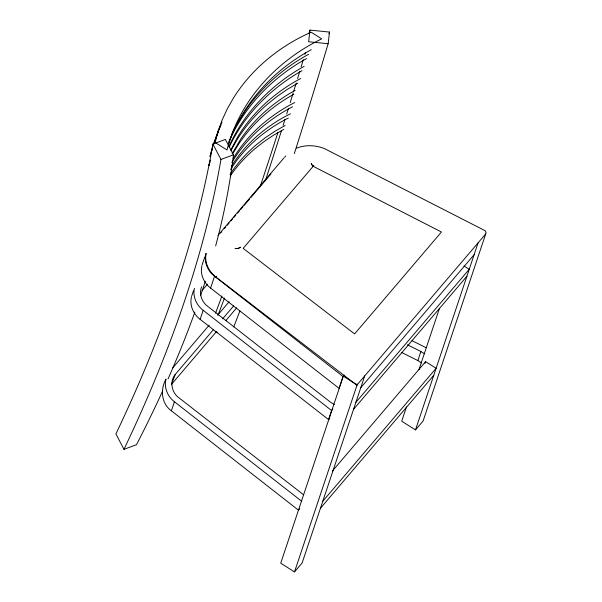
<?xml version="1.0" encoding="UTF-8"?>
<svg xmlns="http://www.w3.org/2000/svg" width="602" height="602" viewBox="0 0 602 602"><rect width="100%" height="100%" fill="white"/><g stroke="black" fill="none" stroke-linecap="round" stroke-linejoin="round"><path stroke-width="0.9" d="M309.992 30.1L308.63 41.749L328.143 43.72L329.505 32.072L309.992 30.1A1988.647 200.895 -78.7 0 1 308.894 33.689M206.125 253.525C204.123 262.645 209.075 271.938 216.291 277.349L356.813 385.19L485.709 233.922M191.549 296.523C189.276 305.011 193.272 314.176 200.135 319.361L328.587 419.602L329.806 418.179M194.408 288.381C192.52 296.62 196.598 305.297 203.16 310.301L331.619 410.541L328.587 419.602M201.843 266.167C199.954 274.407 204.025 283.083 210.595 288.087L339.054 388.335L343.012 376.498L344.224 375.076M205.974 253.419C203.702 261.908 207.698 271.073 214.553 276.258L343.012 376.498M214.342 143.78L215.952 137.662L221.98 122.161M212.799 146.151L210.008 156.422L212.235 149.123M213.635 143.983L218.398 130.393L220.746 125.389M210.369 160.177L208.871 165.588L209.91 162.48M201.647 286.74C198.675 293.686 201.73 301.971 207.66 306.32L330.558 402.219L334.351 404.612M191.827 295.702L193.475 290.758M202.009 265.256L204.838 256.806M171.374 384.776L175.212 374.489L213.544 329.505M200.135 319.361L203.16 310.301M210.595 288.087L214.553 276.258M171.389 410.805L174.414 401.745C167.604 396.59 163.721 387.44 166.017 379.027C160.132 389.336 161.261 403.641 171.389 410.805L298.449 510.172L299.668 508.75M216.291 277.349L216.682 276.183M356.813 385.19L357.204 384.023M294.513 571.9L357.099 384.859L343.298 376.167L280.713 563.209L294.513 571.9L302.144 562.945L364.722 375.904M421.603 362.931L417.856 360.568L420.881 351.508L407.464 344.795M406.455 406.99L401.7 421.219L415.493 429.911L423.123 420.964L486.1 232.748L485.235 230.769L324.463 148.604C315.666 145.059 305.5 144.615 296.635 148.152M418.954 369.636L439.49 308.269M425.035 363.382L425.614 361.644L436.126 368.266L322.77 501.3M415.493 429.911L478.078 242.869M213.349 144.442L218.278 131.77M228.376 144.367C242.38 103.597 273.639 69.998 311.294 49.68M230.829 149.86L237.925 136.526A235.999 183.67 18.5 0 1 268.808 100.286C278.643 91.94 289.276 84.513 300.699 78.501M231.401 135.299L235.359 127.045M228.918 141.658C244.472 106.245 272.781 77.086 306.561 58.582M228.941 146.497C244.201 112.401 271.577 84.34 304.138 66.348M229.189 147.166C244.442 114.711 270.938 88.125 302.061 70.645M232.101 153.796L240.514 139.408A226.691 176.424 18.5 0 1 263.503 112.905C273.188 104.289 283.7 96.553 295.13 90.42M230.987 150.53L236.631 140.401A235.999 183.67 18.5 0 1 267.506 104.161L277.033 96.486L287.162 89.472L297.817 83.166M235.826 126.239C252.298 95.756 278.252 70.712 308.66 54.27M233.177 153.021L239.22 143.284A226.691 176.424 18.5 0 1 262.209 116.788C271.886 108.172 282.406 100.436 293.836 94.296M175.212 374.489C169.44 381.548 171.623 392.639 178.907 397.764L303.476 494.716M217.947 235.405L284.024 157.859M220.588 233.012L221.799 231.589M224.23 228.745L225.441 227.323M227.255 225.186L229.076 223.056M230.897 220.919L232.711 218.789M233.922 217.367L235.743 215.23M237.564 213.093L239.378 210.963M240.597 209.541L243.02 206.689M244.231 205.267L249.687 198.871M250.899 197.441L270.9 173.97M202.001 290.578L207.472 284.152M172.774 367.882L209.142 325.193M217.631 315.237L229.144 301.722M222.672 318.789L233.629 305.936M172.18 383.549L216.6 331.424M225.727 320.708L236.684 307.855M331.619 410.541L332.831 409.119M360.764 387.741L474.12 254.706M355.88 402.332L469.236 269.297L463.931 265.956M353.555 409.3L466.904 276.265M332.372 471.073L425.614 361.644M320.437 508.269L433.794 375.234M284.626 157.145L285.747 155.993M240.01 247.693L240.747 247.219L237.745 248.438M285.137 125.479L274.911 131.281L265.219 137.783L256.136 144.939A209.15 162.773 18.5 0 0 230.009 174.369M283.835 129.355L273.609 135.157L263.917 141.658L254.842 148.814A209.15 162.773 18.5 0 0 230.257 175.957M239.34 247.994C238.655 249.1 232.522 248.001 236.15 248.543M294.709 102.558C283.233 108.24 272.608 115.524 262.788 123.719A217.638 169.373 18.5 0 0 233.14 158.514M292.58 106.84C281.435 112.491 271.066 119.58 261.486 127.594A217.638 169.373 18.5 0 0 231.845 162.389M290.465 113.808C279.23 119.226 268.816 126.247 259.214 134.186A205.169 159.673 18.5 0 0 231.371 166.408M288.35 118.075C277.439 123.47 267.28 130.303 257.912 138.061A205.169 159.673 18.5 0 0 230.558 169.516M162.743 390.751A1533.467 669.62 -34.5 0 1 136.473 444.705L123.967 449.333L115.9 433.929A1988.647 868.385 -34.5 0 0 212.89 144.059L225.396 139.431L233.471 154.827A1533.467 669.62 -34.5 0 1 215.651 245.909M123.967 449.333A1988.647 868.385 -34.5 0 0 220.957 159.462L233.471 154.827M312.453 166.25L313.815 165.512L243.17 248.37L354.616 333.907L441.447 232.003L312.34 165.866C313.138 166.792 310.481 162.231 311.4 163.789M215.358 331.995L217.217 332.184M411.926 340.612L426.186 347.745M401.918 352.591L417.856 360.568M420.881 351.508L424.636 353.871M174.414 401.745L301.482 501.112M311.723 164.241L312.032 164.82M212.89 144.059L220.957 159.455M277.913 132.553A1988.647 200.895 -78.7 0 1 260.132 186.688M221.92 295.981A1988.647 200.895 -78.7 0 1 215.539 313.213M305.41 52.555A1533.467 154.91 -78.7 0 1 304.875 54.346M303.273 59.711A1533.467 154.91 -78.7 0 1 301.128 66.814M299.788 71.262A1533.467 154.91 -78.7 0 1 297.591 78.516M296.214 83.023A1533.467 154.91 -78.7 0 1 293.753 91.098M293.204 92.881A1533.467 154.91 -78.7 0 1 290.202 102.633M288.29 108.796A1533.467 154.91 -78.7 0 1 286.665 114.041M285.032 119.264A1533.467 154.91 -78.7 0 1 283.136 125.314M281.465 130.642A1533.467 154.91 -78.7 0 1 265.362 180.72M224.508 297.967A1533.467 154.91 -78.7 0 1 218.142 314.823M329.505 32.072A1988.647 200.895 -78.7 0 1 328.955 33.87M328.143 43.713A1533.467 154.91 -78.7 0 1 294.303 153.6M239.897 310.903A1533.467 154.91 -78.7 0 1 233.742 326.954M205.32 281.209A1533.467 669.62 -34.5 0 1 200.647 295.484M194.89 312.039A1533.467 669.62 -34.5 0 1 168.056 378.914M218.127 131.146L215.147 142.516L227.014 149.988C239.152 100.797 276.694 60.569 321.709 38.852L311.174 32.215C291.225 40.959 272.864 53.239 257.272 68.455A249.341 194.047 18.5 0 0 233.418 98.096L227.308 108.842L222.198 119.888L218.127 131.146"/></g></svg>
